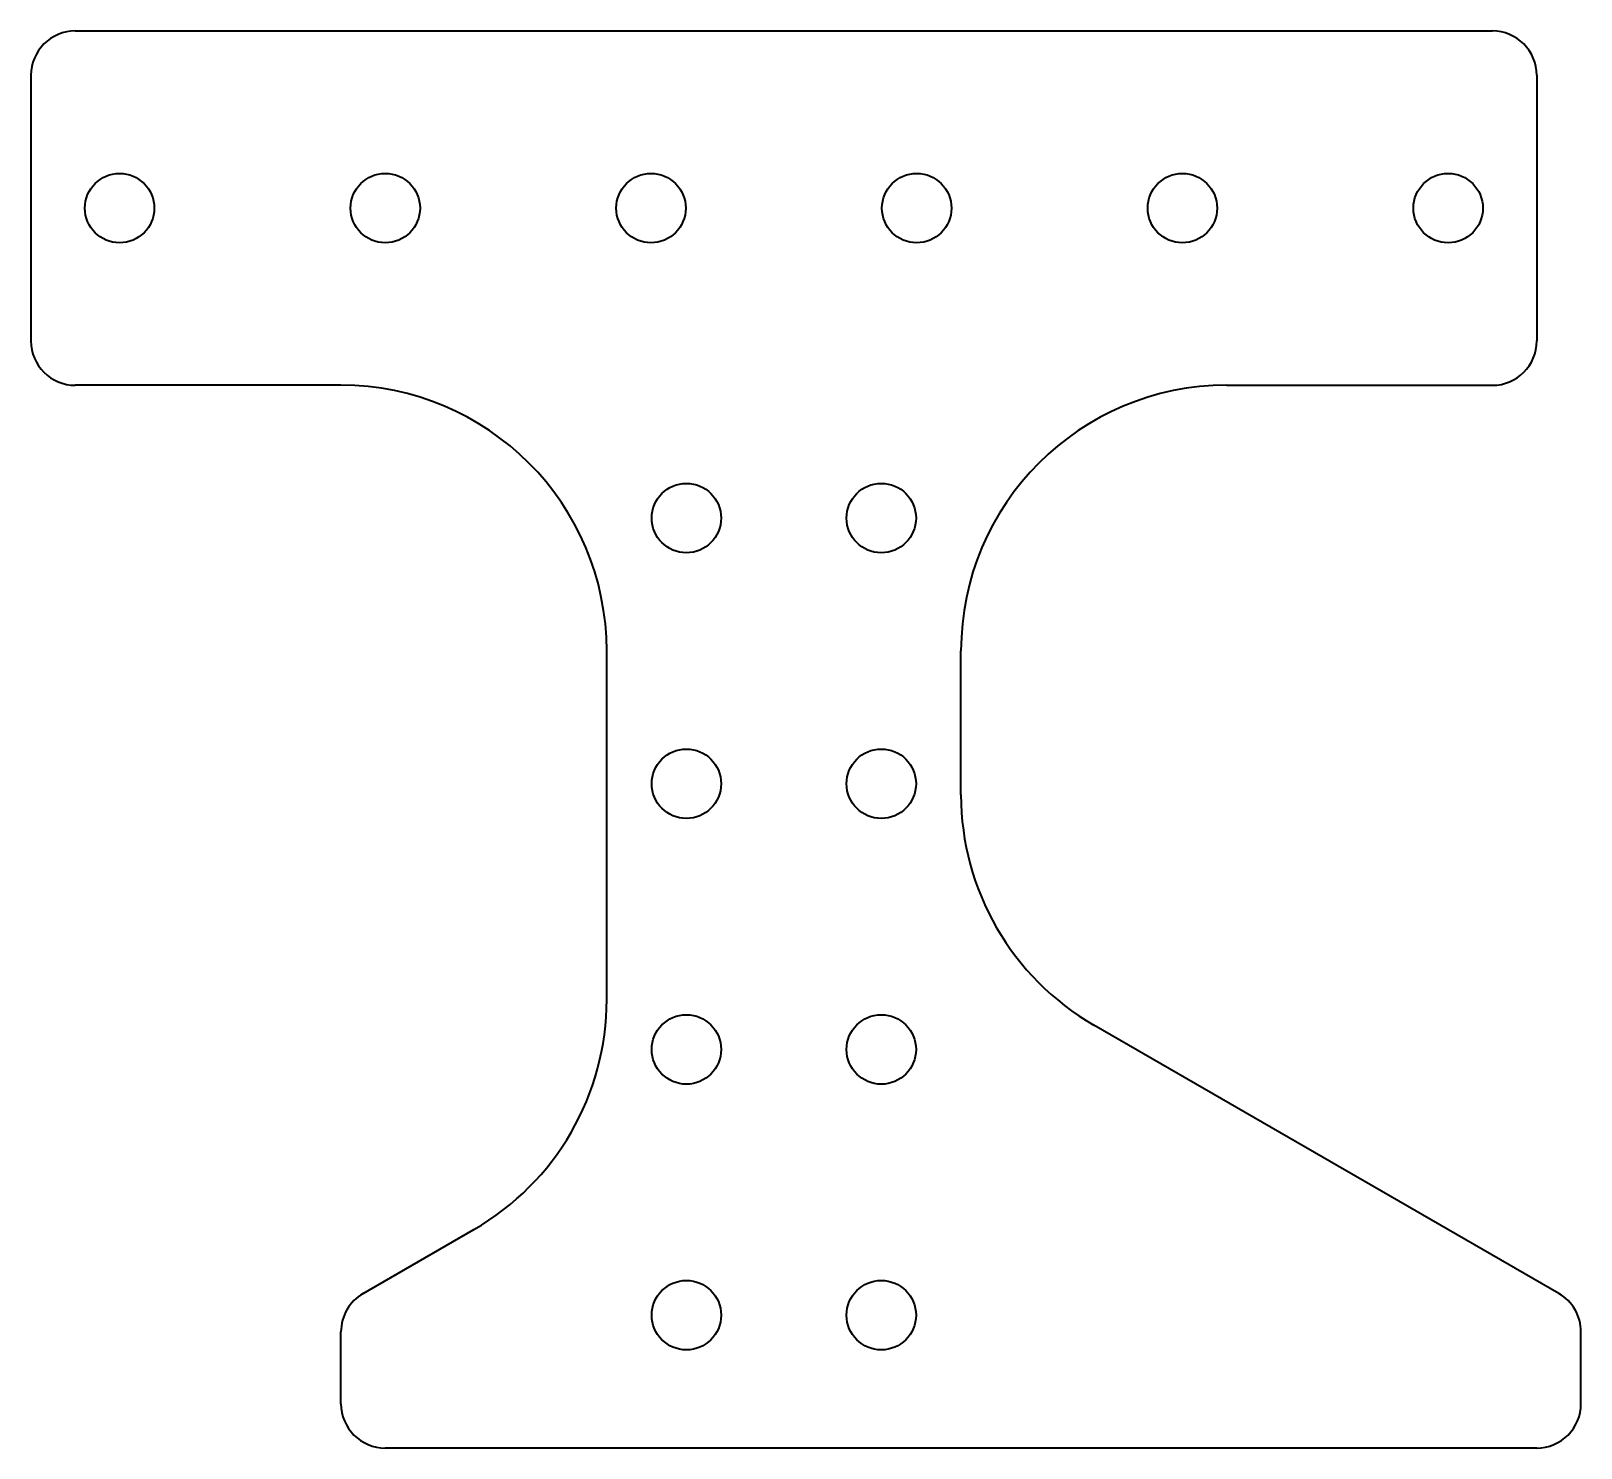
# Model space of a CAD drawing. Header units: inches. Extents: x 2.38 to 6.75, y -12.5 to -8.5.
import ezdxf

# ---------------------------------------------------------------- set-up
doc = ezdxf.new("R2010")
doc.units = ezdxf.units.IN
doc.header["$MEASUREMENT"] = 0
doc.layers.add('Visible', color=7, linetype='Continuous', lineweight=40)

msp = doc.modelspace()

# ---------------------------------------------------------------- linework, layer by layer
at = {"layer": 'Visible'}
for p, q in [((2.5, -8.5), (6.5, -8.5)), ((2.375, -8.625), (2.375, -9.375)), ((6.625, -8.625), (6.625, -9.375)), ((3.25, -9.5), (2.5, -9.5)), ((5.75, -9.5), (6.5, -9.5)), ((4, -11.234), (4, -10.25)), ((5, -10.6566), (5, -10.25)), ((6.6875, -12.0639), (5.375, -11.3061)), ((3.3125, -12.0639), (3.625, -11.8835)), ((3.25, -12.375), (3.25, -12.1722)), ((6.75, -12.375), (6.75, -12.1722)), ((6.625, -12.5), (3.375, -12.5))]:
    msp.add_line(p, q, dxfattribs=at)
for centre in [(2.625, -9), (3.375, -9), (4.125, -9), (4.875, -9), (5.625, -9), (6.375, -9), (4.225, -9.875), (4.775, -9.875), (4.225, -10.625), (4.775, -10.625), (4.225, -11.375), (4.775, -11.375), (4.225, -12.125), (4.775, -12.125)]:
    msp.add_circle(centre, 0.098, dxfattribs=at)
for centre, radius, start, end in [((2.5, -8.625), 0.125, 90, 180), ((6.5, -8.625), 0.125, 0, 90), ((2.5, -9.375), 0.125, 180, 270), ((6.5, -9.375), 0.125, 270, 0), ((3.25, -10.25), 0.75, 0, 90), ((5.75, -10.25), 0.75, 90, 180), ((5.75, -10.6566), 0.75, 180, 240), ((3.25, -11.234), 0.75, 300, 0), ((3.375, -12.1722), 0.125, 120, 180), ((6.625, -12.1722), 0.125, 0, 60), ((3.375, -12.375), 0.125, 180, 270), ((6.625, -12.375), 0.125, 270, 0)]:
    msp.add_arc(centre, radius, start, end, dxfattribs=at)

doc.saveas('drawing.dxf')
